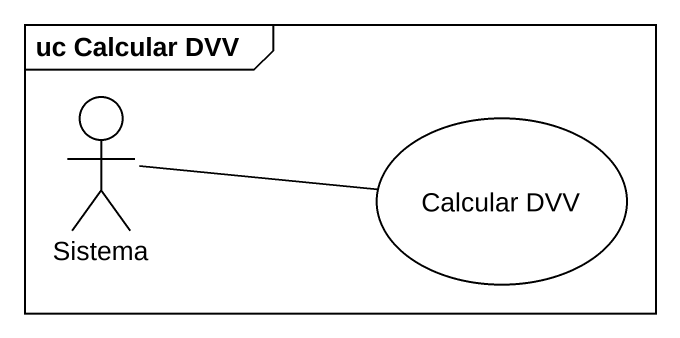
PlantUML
@startuml
mainframe uc Calcular DVV
actor Sistema
usecase "Calcular DVV" as Calcular_DVV
Sistema -right- Calcular_DVV
@enduml
